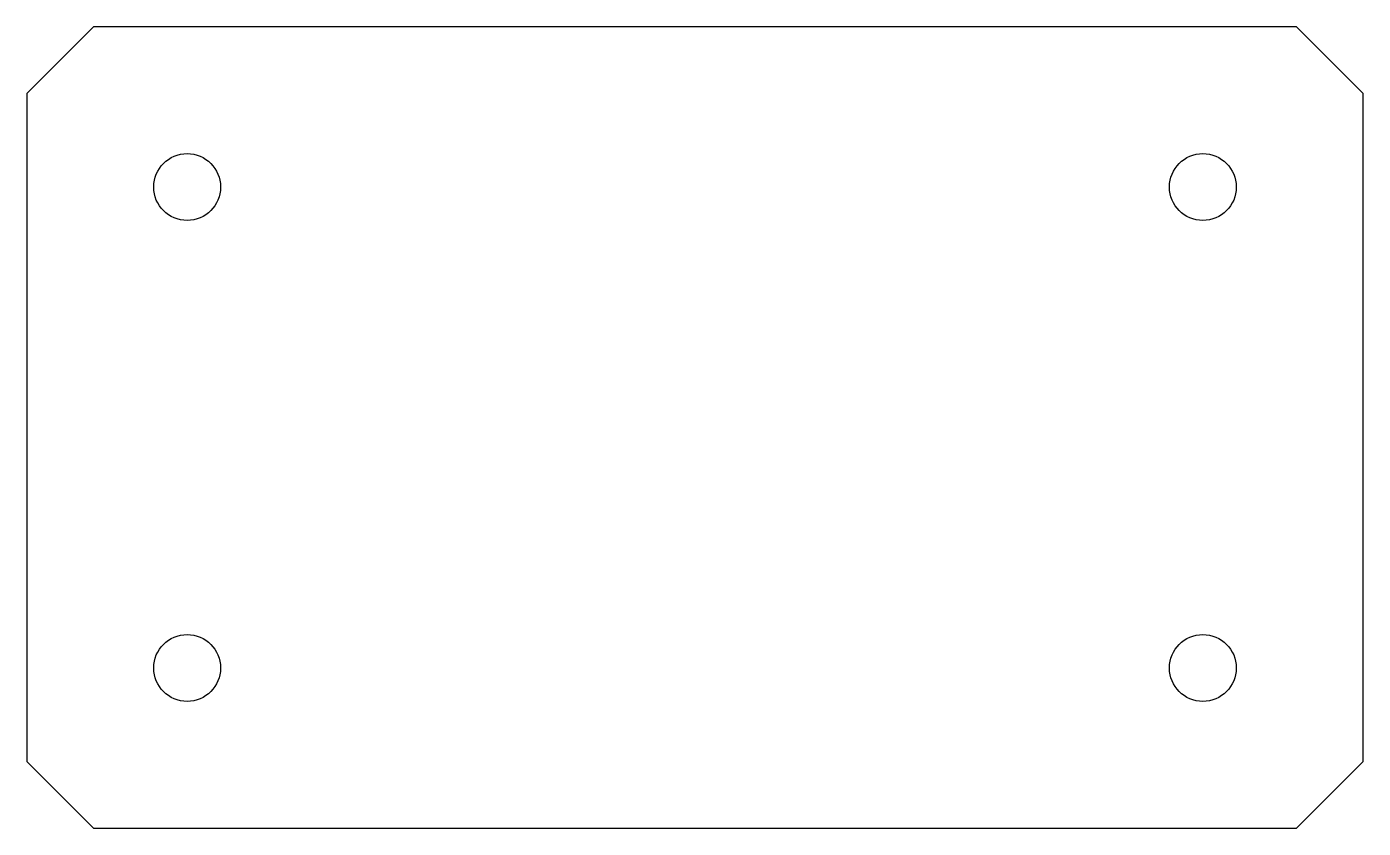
# Model space of a CAD drawing. Header units: millimetres. Extents: x 0 to 100, y 0 to 60.
import ezdxf

# ---------------------------------------------------------------- set-up
doc = ezdxf.new("R2010")
doc.units = ezdxf.units.MM
doc.layers.get('0').update_dxf_attribs({"linetype": 'CONTINUOUS'})

msp = doc.modelspace()

# ---------------------------------------------------------------- linework, layer by layer
for p, q in [((5, 60), (0, 55)), ((95, 60), (5, 60)), ((100, 55), (95, 60)), ((0, 55), (0, 5)), ((100, 5), (100, 55)), ((0, 5), (5, 0)), ((95, 0), (100, 5)), ((5, 0), (95, 0))]:
    msp.add_line(p, q)
for centre in [(12, 48), (88, 48), (12, 12), (88, 12)]:
    msp.add_circle(centre, 2.5)

doc.saveas('drawing.dxf')
